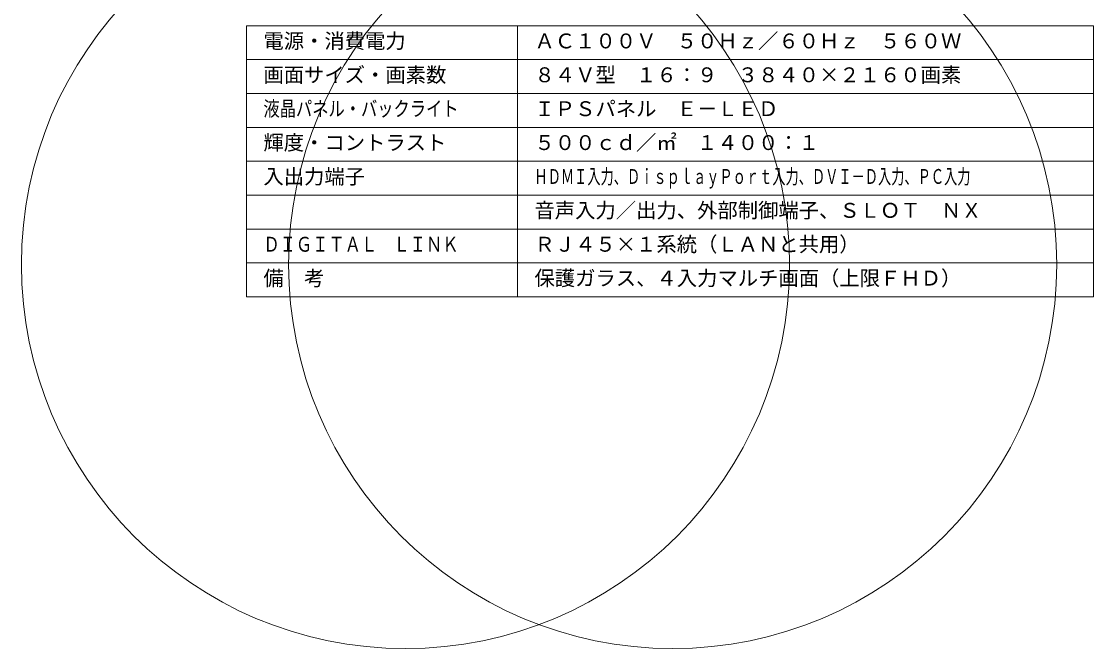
# Model space of a CAD drawing. Units: millimetres, scale not verified. Extents: x -96 to 62, y -108 to 57.
# Drawn here: x -95.7 to 62.5, y -108.4 to -15.9 of the extents above; entities that cross this region are included whole.
import ezdxf
from ezdxf.enums import TextEntityAlignment as Align

# ---------------------------------------------------------------- set-up
doc = ezdxf.new("R2010")
doc.units = ezdxf.units.MM
doc.header["$LTSCALE"] = 0.125
doc.layers.add('0-2_MOJI1', color=7, linetype='Continuous')
doc.layers.add('0-3_WAKU', color=1, linetype='Continuous', lineweight=18)
doc.layers.add('0-6_GAIKEI', color=1, linetype='Continuous', lineweight=18)
doc.styles.add('ＭＳ ゴシック', font='')
doc.styles.get('ＭＳ ゴシック').set_extended_font_data('MS Gothic')

msp = doc.modelspace()

# ---------------------------------------------------------------- linework, layer by layer
at = {"layer": '0-3_WAKU', "color": 4}
for p, q in [((-62.5, -16.5), (62.5, -16.5)), ((-62.5, -56.5), (-62.5, -16.5)), ((-22.5, -56.5), (-22.5, -16.5)), ((62.5, -56.5), (62.5, -16.5)), ((-62.5, -56.5), (62.5, -56.5))]:
    msp.add_line(p, q, dxfattribs=at)
at = {"layer": '0-3_WAKU'}
for p, q in [((62.5, -21.5), (-62.5, -21.5)), ((62.5, -26.5), (-62.5, -26.5)), ((62.5, -31.5), (-62.5, -31.5)), ((-62.5, -36.5), (62.5, -36.5)), ((-62.5, -41.5), (62.5, -41.5)), ((-62.5, -46.5), (62.5, -46.5)), ((-62.5, -51.5), (62.5, -51.5))]:
    msp.add_line(p, q, dxfattribs=at)
at = {"layer": '0-6_GAIKEI'}
for centre in [(-39.0369, -51.723), (0.393, -51.723)]:
    msp.add_circle(centre, 56.671, dxfattribs=at)

# ---------------------------------------------------------------- texts
at = {"layer": '0-2_MOJI1', "style": 'ＭＳ ゴシック'}
for s, p in [('電源・消費電力', (-60, -20.5)), ('ＡＣ１００Ｖ\u3000５０Ｈｚ／６０Ｈｚ\u3000５６０Ｗ', (-20, -20.5)), ('画面サイズ・画素数', (-60, -25.5)), ('８４Ｖ型\u3000１６：９\u3000３８４０×２１６０画素', (-20, -25.5)), ('ＩＰＳパネル\u3000Ｅ－ＬＥＤ', (-20, -30.5)), ('輝度・コントラスト', (-60, -35.5)), ('５００ｃｄ／㎡\u3000１４００：１', (-20, -35.5)), ('入出力端子', (-60, -40.5)), ('音声入力／出力、外部制御端子、ＳＬＯＴ\u3000ＮＸ', (-20, -45.5)), ('ＲＪ４５×１系統（ＬＡＮと共用）', (-20, -50.5)), ('備\u3000考', (-60, -55.5)), ('保護ガラス、４入力マルチ画面（上限ＦＨＤ）', (-20, -55.5))]:
    msp.add_text(s, height=2.199, dxfattribs=at).set_placement(p, align=Align.BOTTOM_LEFT)
for s, width, p in [('液晶パネル・バックライト', 0.8, (-60, -30.5)), ('ＨＤＭＩ入力、ＤｉｓｐｌａｙＰｏｒｔ入力、ＤＶＩ－Ｄ入力、ＰＣ入力', 0.65, (-20, -40.5)), ('ＤＩＧＩＴＡＬ\u3000ＬＩＮＫ', 0.8, (-60, -50.5))]:
    msp.add_text(s, height=2.199, dxfattribs=dict(at, width=width)).set_placement(p, align=Align.BOTTOM_LEFT)

doc.saveas('drawing.dxf')
